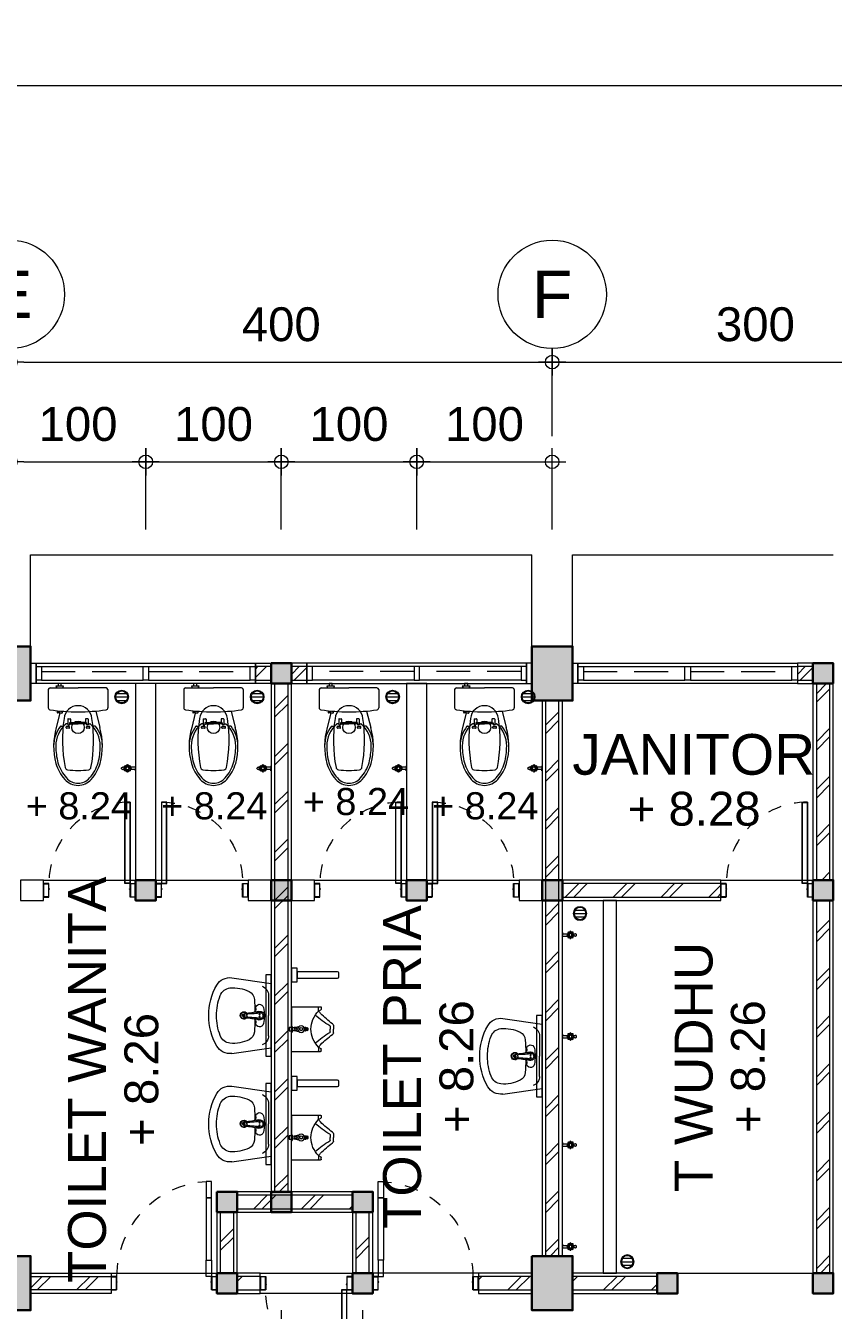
# Model space of a CAD drawing. Header units: millimetres. Extents: x -11 to 1625, y -267 to 180.
# Drawn here: x 1389.88 to 1395.84, y 136.21 to 145.69 of the extents above; entities that cross this region are included whole.
import ezdxf
from ezdxf.enums import TextEntityAlignment as Align

# ---------------------------------------------------------------- set-up
doc = ezdxf.new("R2010")
doc.units = ezdxf.units.MM
doc.linetypes.add('HIDDEN', pattern=[0.375, 0.25, -0.125])
for name, color, linetype, lineweight in [('ars', 11, 'Continuous', 5), ('dinding', 5, 'Continuous', 15), ('KOLOM', 1, 'Continuous', 30), ('kus', 63, 'Continuous', 15), ('lan', 7, 'Continuous', 15), ('not', 7, 'Continuous', 20), ('SANITAIR', 4, 'Continuous', 5), ('sol kol', 8, 'Continuous', 0), ('u', 6, 'Continuous', 20)]:
    doc.layers.add(name, color=color, linetype=linetype, lineweight=lineweight)
doc.styles.add('S', font='SIMPLEX', dxfattribs={"width": 1.1})
doc.styles.get("Standard").update_dxf_attribs({"font": 'ARIALUNI.TTF'})
doc.dimstyles.new('SK100', dxfattribs={"dimtxt": 0.25, "dimasz": 0.1, "dimexe": 0.1, "dimexo": 0, "dimgap": 0.15, "dimtad": 1, "dimdec": 0, "dimlfac": 100, "dimzin": 12, "dimdsep": 46, "dimtxsty": 'Standard', "dimblk": 'BULAT', "dimcen": 0.1, "dimclrd": 256, "dimclre": 256, "dimclrt": 256, "dimadec": 0, "dimazin": 3, "dimtfac": 1, "dimtdec": 0, "dimtofl": 0, "dimtmove": 0, "dimatfit": 3, "dimldrblk": 'BULAT', "dimfxl": 0, "dimtolj": 1, "dimtzin": 0, "dimlwd": -1, "dimlwe": -1, "dimarcsym": 0})
pattern_1 = [(45, (1387.26178, 129.83182), (-0.1767767, 0.1767767), []), (45, (1387.32428, 129.83182), (-0.1767767, 0.1767767), [])]

# ---------------------------------------------------------------- blocks, each defined once
blk = doc.blocks.new('BULAT')
for p, q in [((0, -1), (0, 1)), ((-1, 0), (1, 0))]:
    blk.add_line(p, q)
blk.add_circle((0, 0), 0.5)
blk = doc.blocks.new('*D1401')
at = {"layer": 'Defpoints', "color": 0, "ltscale": 0.15}
for p in [(1393.7618, 143.2044), (1389.7618, 142.7044), (1393.7618, 142.6568)]:
    blk.add_point(p, dxfattribs=at)
at = {"layer": 'u', "ltscale": 0.15}
for p, q in [((1389.7618, 142.7044), (1389.7618, 143.3044)), ((1393.7618, 142.6568), (1393.7618, 143.3044)), ((1389.8618, 143.2044), (1393.6618, 143.2044))]:
    blk.add_line(p, q, dxfattribs=at)
at = {"layer": 'u', "ltscale": 0.15, "xscale": 0.1, "yscale": 0.1, "zscale": 0.1, "rotation": 180}
blk.add_blockref('BULAT', (1389.7618, 143.2044), dxfattribs=at)
at = {"layer": 'u', "ltscale": 0.15, "xscale": 0.1, "yscale": 0.1, "zscale": 0.1}
blk.add_blockref('BULAT', (1393.7618, 143.2044), dxfattribs=at)
at = {"layer": 'u', "ltscale": 0.15, "insert": (1391.7618, 143.4821), "char_height": 0.25, "attachment_point": 5}
blk.add_mtext('\\A1;400', dxfattribs=at)
blk = doc.blocks.new('*D1402')
at = {"layer": 'Defpoints', "color": 0, "ltscale": 0.15}
for p in [(1396.7618, 143.2044), (1396.7618, 142.7044), (1393.7618, 142.6568)]:
    blk.add_point(p, dxfattribs=at)
at = {"layer": 'u', "ltscale": 0.15}
for p, q in [((1393.7618, 142.6568), (1393.7618, 143.3044)), ((1396.7618, 142.7044), (1396.7618, 143.3044)), ((1393.8618, 143.2044), (1396.6618, 143.2044))]:
    blk.add_line(p, q, dxfattribs=at)
at = {"layer": 'u', "ltscale": 0.15, "xscale": 0.1, "yscale": 0.1, "zscale": 0.1, "rotation": 180}
blk.add_blockref('BULAT', (1393.7618, 143.2044), dxfattribs=at)
at = {"layer": 'u', "ltscale": 0.15, "xscale": 0.1, "yscale": 0.1, "zscale": 0.1}
blk.add_blockref('BULAT', (1396.7618, 143.2044), dxfattribs=at)
at = {"layer": 'u', "ltscale": 0.15, "insert": (1395.2618, 143.4821), "char_height": 0.25, "attachment_point": 5}
blk.add_mtext('\\A1;300', dxfattribs=at)
blk = doc.blocks.new('NAV')
blk.add_circle((0, -0.4), 0.4)
at = {"style": 'S', "width": 0.75, "flags": 4}
blk.add_attdef('AV', text='', height=0.3, dxfattribs=at).set_placement((0, -0.4), align=Align.MIDDLE)
blk = doc.blocks.new('*D1405')
at = {"layer": 'Defpoints', "color": 0, "ltscale": 0.15}
for p in [(1399.7618, 145.2453), (1376.7618, 144.4229), (1399.7618, 144.4729)]:
    blk.add_point(p, dxfattribs=at)
at = {"layer": 'u', "ltscale": 0.15}
for p, q in [((1376.7618, 144.4229), (1376.7618, 145.3453)), ((1399.7618, 144.4729), (1399.7618, 145.3453)), ((1376.8618, 145.2453), (1399.6618, 145.2453))]:
    blk.add_line(p, q, dxfattribs=at)
at = {"layer": 'u', "ltscale": 0.15, "xscale": 0.1, "yscale": 0.1, "zscale": 0.1, "rotation": 180}
blk.add_blockref('BULAT', (1376.7618, 145.2453), dxfattribs=at)
at = {"layer": 'u', "ltscale": 0.15, "xscale": 0.1, "yscale": 0.1, "zscale": 0.1}
blk.add_blockref('BULAT', (1399.7618, 145.2453), dxfattribs=at)
at = {"layer": 'u', "ltscale": 0.15, "insert": (1388.2618, 145.523), "char_height": 0.25, "attachment_point": 5}
blk.add_mtext('\\A1;2300', dxfattribs=at)
blk = doc.blocks.new('*D1447')
at = {"layer": 'Defpoints', "color": 0, "ltscale": 0.15}
for p in [(1391.7618, 136.2068), (1392.3618, 136.2068), (1391.7618, 135.7068)]:
    blk.add_point(p, dxfattribs=at)
at = {"layer": 'u', "ltscale": 0.15}
for p, q in [((1391.7618, 136.2068), (1391.7618, 135.6068)), ((1392.3618, 136.2068), (1392.3618, 135.6068)), ((1392.2618, 135.7068), (1391.8618, 135.7068))]:
    blk.add_line(p, q, dxfattribs=at)
at = {"layer": 'u', "ltscale": 0.15, "xscale": 0.1, "yscale": 0.1, "zscale": 0.1, "rotation": 180}
blk.add_blockref('BULAT', (1391.7618, 135.7068), dxfattribs=at)
at = {"layer": 'u', "ltscale": 0.15, "xscale": 0.1, "yscale": 0.1, "zscale": 0.1}
blk.add_blockref('BULAT', (1392.3618, 135.7068), dxfattribs=at)
at = {"layer": 'u', "ltscale": 0.15, "insert": (1392.0618, 135.9845), "char_height": 0.25, "attachment_point": 5}
blk.add_mtext('\\A1;60', dxfattribs=at)
blk = doc.blocks.new('*D1449')
at = {"layer": 'Defpoints', "color": 0, "ltscale": 0.15}
for p in [(1393.7618, 142.4683), (1392.7618, 141.9683), (1393.7618, 141.9683)]:
    blk.add_point(p, dxfattribs=at)
at = {"layer": 'u', "ltscale": 0.15}
for p, q in [((1392.7618, 141.9683), (1392.7618, 142.5683)), ((1393.7618, 141.9683), (1393.7618, 142.5683)), ((1392.8618, 142.4683), (1393.6618, 142.4683))]:
    blk.add_line(p, q, dxfattribs=at)
at = {"layer": 'u', "ltscale": 0.15, "xscale": 0.1, "yscale": 0.1, "zscale": 0.1, "rotation": 180}
blk.add_blockref('BULAT', (1392.7618, 142.4683), dxfattribs=at)
at = {"layer": 'u', "ltscale": 0.15, "xscale": 0.1, "yscale": 0.1, "zscale": 0.1}
blk.add_blockref('BULAT', (1393.7618, 142.4683), dxfattribs=at)
at = {"layer": 'u', "ltscale": 0.15, "insert": (1393.2618, 142.746), "char_height": 0.25, "attachment_point": 5}
blk.add_mtext('\\A1;100', dxfattribs=at)
blk = doc.blocks.new('*D1450')
at = {"layer": 'Defpoints', "color": 0, "ltscale": 0.15}
for p in [(1392.7618, 142.4683), (1391.7618, 141.9683), (1392.7618, 141.9683)]:
    blk.add_point(p, dxfattribs=at)
at = {"layer": 'u', "ltscale": 0.15}
for p, q in [((1391.7618, 141.9683), (1391.7618, 142.5683)), ((1392.7618, 141.9683), (1392.7618, 142.5683)), ((1391.8618, 142.4683), (1392.6618, 142.4683))]:
    blk.add_line(p, q, dxfattribs=at)
at = {"layer": 'u', "ltscale": 0.15, "xscale": 0.1, "yscale": 0.1, "zscale": 0.1, "rotation": 180}
blk.add_blockref('BULAT', (1391.7618, 142.4683), dxfattribs=at)
at = {"layer": 'u', "ltscale": 0.15, "xscale": 0.1, "yscale": 0.1, "zscale": 0.1}
blk.add_blockref('BULAT', (1392.7618, 142.4683), dxfattribs=at)
at = {"layer": 'u', "ltscale": 0.15, "insert": (1392.2618, 142.746), "char_height": 0.25, "attachment_point": 5}
blk.add_mtext('\\A1;100', dxfattribs=at)
blk = doc.blocks.new('*D1451')
at = {"layer": 'Defpoints', "color": 0, "ltscale": 0.15}
for p in [(1391.7618, 142.4683), (1390.7618, 141.9683), (1391.7618, 141.9683)]:
    blk.add_point(p, dxfattribs=at)
at = {"layer": 'u', "ltscale": 0.15}
for p, q in [((1390.7618, 141.9683), (1390.7618, 142.5683)), ((1391.7618, 141.9683), (1391.7618, 142.5683)), ((1390.8618, 142.4683), (1391.6618, 142.4683))]:
    blk.add_line(p, q, dxfattribs=at)
at = {"layer": 'u', "ltscale": 0.15, "xscale": 0.1, "yscale": 0.1, "zscale": 0.1, "rotation": 180}
blk.add_blockref('BULAT', (1390.7618, 142.4683), dxfattribs=at)
at = {"layer": 'u', "ltscale": 0.15, "xscale": 0.1, "yscale": 0.1, "zscale": 0.1}
blk.add_blockref('BULAT', (1391.7618, 142.4683), dxfattribs=at)
at = {"layer": 'u', "ltscale": 0.15, "insert": (1391.2618, 142.746), "char_height": 0.25, "attachment_point": 5}
blk.add_mtext('\\A1;100', dxfattribs=at)
blk = doc.blocks.new('*D1452')
at = {"layer": 'Defpoints', "color": 0, "ltscale": 0.15}
for p in [(1390.7618, 142.4683), (1389.7618, 141.9683), (1390.7618, 141.9683)]:
    blk.add_point(p, dxfattribs=at)
at = {"layer": 'u', "ltscale": 0.15}
for p, q in [((1389.7618, 141.9683), (1389.7618, 142.5683)), ((1390.7618, 141.9683), (1390.7618, 142.5683)), ((1389.8618, 142.4683), (1390.6618, 142.4683))]:
    blk.add_line(p, q, dxfattribs=at)
at = {"layer": 'u', "ltscale": 0.15, "xscale": 0.1, "yscale": 0.1, "zscale": 0.1, "rotation": 180}
blk.add_blockref('BULAT', (1389.7618, 142.4683), dxfattribs=at)
at = {"layer": 'u', "ltscale": 0.15, "xscale": 0.1, "yscale": 0.1, "zscale": 0.1}
blk.add_blockref('BULAT', (1390.7618, 142.4683), dxfattribs=at)
at = {"layer": 'u', "ltscale": 0.15, "insert": (1390.2618, 142.746), "char_height": 0.25, "attachment_point": 5}
blk.add_mtext('\\A1;100', dxfattribs=at)
blk = doc.blocks.new('KP')
at = {"layer": 'KOLOM'}
blk.add_lwpolyline([(0.075, -0.075), (-0.075, -0.075), (-0.075, 0.075), (0.075, 0.075), (0.075, -0.075)], dxfattribs=at)
blk = doc.blocks.new('washtafel L237 a')
for p, q in [((-0.2789, -0.2895), (-0.2378, 0)), ((-0.2378, 0), (0, 0)), ((0.2378, 0), (0, 0)), ((0.2789, -0.2895), (0.2378, 0)), ((-0.1485, -0.0191), (0, -0.0191)), ((0.1485, -0.0191), (0, -0.0191)), ((0, -0.1788), (-0.0059, -0.1788)), ((0, -0.1788), (0.0059, -0.1788)), ((0, -0.1934), (-0.0071, -0.1934)), ((0, -0.2017), (-0.0067, -0.2017)), ((0, -0.1934), (0.0071, -0.1934)), ((0, -0.2017), (0.0067, -0.2017))]:
    blk.add_line(p, q)
for centre, radius in [((-0.0111, -0.0848), 0.00488), ((0, -0.0432), 0.00695), ((0, -0.0432), 0.00529), ((0.0111, -0.0848), 0.00488)]:
    blk.add_circle(centre, radius)
for centre, radius, start, end in [((-0.1484, -0.0933), 0.0742, 90.06608, 157.50386), ((-0.0554, -0.0846), 0.0285, 98.13201, 275.81346), ((-0.0017, -0.3364), 0.2858, 89.66686, 101.6651), ((-0.0002, -0.0844), 0.0312, 89.69148, 225.35659), ((-0.528, -0.216), 0.5128, 2.56467, 13.89125), ((-0.0002, -0.0842), 0.0231, 89.5833, 212.81241), ((0.0017, -0.3364), 0.2858, 78.3349, 90.33314), ((0.0002, -0.0844), 0.0312, 314.64341, 90.30852), ((0.0002, -0.0842), 0.0231, 327.18759, 90.4167), ((0.528, -0.216), 0.5128, 166.10875, 177.43533), ((0.0554, -0.0846), 0.0285, 264.18654, 81.86799), ((0.1484, -0.0933), 0.0742, 22.49614, 89.93392), ((0.0679, -0.2815), 0.2732, 154.05414, 184.62425), ((-0.1166, -0.1911), 0.0678, 92.54401, 154.459), ((0.0121, -2.1032), 1.9842, 91.19392, 93.80594), ((-0.0493, -0.1465), 0.0337, 40.11883, 95.45534), ((0.0008, -0.1999), 0.0272, 129.5111, 54.46655), ((0.0009, -0.2), 0.0234, 136.87842, 48.81285), ((-0.0403, -0.1261), 0.0267, 4.63491, 46.93936), ((-0.0448, -0.113), 0.03, 5.69404, 32.81241), ((-0.0071, -0.1844), 0.009, 183.47511, 270), ((-0.6232, -0.1707), 0.6112, 359.80116, 5.69404), ((-0.0059, -0.1728), 0.006, 179.80116, 270), ((0.0059, -0.1728), 0.006, 270, 0.19884), ((0.0071, -0.1844), 0.009, 270, 356.52489), ((0.6232, -0.1707), 0.6112, 174.30596, 180.19884), ((0.0403, -0.1261), 0.0267, 133.06064, 175.36509), ((0.0448, -0.113), 0.03, 147.18759, 174.30596), ((0.0493, -0.1465), 0.0337, 84.54466, 139.88117), ((-0.0121, -2.1032), 1.9842, 86.19406, 88.80608), ((0.1166, -0.1911), 0.0678, 25.541, 87.45599), ((-0.0679, -0.2815), 0.2732, 355.37575, 25.94586), ((-0.0067, -0.1927), 0.009, 182.56467, 270), ((0.001, -0.1997), 0.0119, 184.49513, 2.42416), ((0.0067, -0.1927), 0.009, 270, 357.43533), ((-0.17, -0.3052), 0.11, 171.78601, 240.13946), ((-0.119, -0.2944), 0.0858, 186.0548, 250.1625), ((-0.001, 0.0027), 0.4056, 248.72091, 270.13748), ((0.001, 0.0027), 0.4056, 269.86252, 291.27909), ((0.119, -0.2944), 0.0858, 289.8375, 353.9452), ((0.17, -0.3052), 0.11, 299.86054, 8.21399), ((-0.0032, -0.0174), 0.4426, 239.96311, 270.41712), ((0.0032, -0.0174), 0.4426, 269.58288, 300.03689)]:
    blk.add_arc(centre, radius, start, end)
blk = doc.blocks.new('P 70')
at = {"linetype": 'HIDDEN', "ltscale": 0.3}
blk.add_lwpolyline([(-0.74, 0.1, -0.414214), (-0.04, 0.8, -1.303225)], format="xyb", dxfattribs=at)
for points in [[(-0.04, 0.8), (-0.08, 0.8), (-0.08, 0.68), (-0.04, 0.68)], [(-0.04, 0.68), (-0.08, 0.68), (-0.08, 0.22), (-0.04, 0.22)], [(-0.04, 0.1), (-0.08, 0.1), (-0.08, 0.22), (-0.04, 0.22)], [(-0.7351, 0.06), (-0.74, 0.06), (-0.74, 0.0615), (-0.74, 0.1), (-0.78, 0.1), (-0.78, 0), (-0.74, 0), (-0.74, 0.0565), (-0.7351, 0.0583)], [(-0.742, 0.002), (-0.778, 0.002), (-0.778, 0.098), (-0.742, 0.098)], [(-0.0449, 0.06), (-0.04, 0.06), (-0.04, 0.0615), (-0.04, 0.1), (0, 0.1), (0, 0), (-0.04, 0), (-0.04, 0.0565), (-0.0449, 0.0583)], [(-0.038, 0.002), (-0.002, 0.002), (-0.002, 0.098), (-0.038, 0.098)]]:
    blk.add_lwpolyline(points, close=True)
blk = doc.blocks.new('URINOIR ATAS')
for p, q in [((-0.027, 0.31), (0, 0.31)), ((-0.0198, 0.2864), (0, 0.2864)), ((0.027, 0.31), (0, 0.31)), ((0.0198, 0.2864), (0, 0.2864)), ((-0.165, 0), (-0.165, 0.2151)), ((-0.16, 0.2201), (-0.1473, 0.2201)), ((-0.1332, 0.2011), (-0.16, 0.2011)), ((-0.1332, 0.2011), (-0.143, 0.2176)), ((0.1332, 0.2011), (0.143, 0.2176)), ((0.1332, 0.2011), (0.16, 0.2011)), ((0.16, 0.2201), (0.1473, 0.2201)), ((0.165, 0), (0.165, 0.2151)), ((-0.0122, 0.1168), (0.0115, 0.1168)), ((-0.0113, 0.0974), (0.011, 0.0974)), ((-0.0112, 0.1072), (0.0111, 0.1072)), ((-0.0087, 0.112), (-0.0087, 0.1072)), ((-0.0075, 0.1132), (0.0078, 0.1132)), ((-0.0028, 0.1168), (-0.0028, 0.1132)), ((0.0026, 0.1168), (0.0026, 0.1132)), ((0.009, 0.112), (0.009, 0.1072)), ((-0.165, 0), (0, 0)), ((-0.009, 0.0103), (-0.0257, 0)), ((-0.0127, -0.0167), (-0.0127, 0)), ((-0.009, 0.0103), (0.0108, 0.0103)), ((0.165, 0), (0, 0)), ((0.0108, 0.0103), (0.0265, 0)), ((0.0127, 0), (0.0127, -0.0167)), ((0.0127, -0.0167), (-0.0127, -0.0167))]:
    blk.add_line(p, q)
for points in [[(-0.0111, 0.1072, 0.164804), (-0.0121, 0.1069, 0.105758), (-0.013, 0.1058, 0.068984), (-0.0136, 0.1043, 0.055178), (-0.0139, 0.1024, 0.055178), (-0.0137, 0.1004, 0.068984), (-0.0131, 0.0989, 0.105758), (-0.0122, 0.0977, 0.164804), (-0.0113, 0.0974, 0.164804), (-0.0103, 0.0977, 0.105758), (-0.0093, 0.0988, 0.068984), (-0.0088, 0.1003, 0.055178), (-0.0085, 0.1023, 0.055178), (-0.0087, 0.1043, 0.068984), (-0.0093, 0.1058, 0.105758), (-0.0102, 0.1069, 0.164804)], [(0, 0.0974, 0.070821), (0.0028, 0.0978, 0.082428), (0.005, 0.0988, 0.106823), (0.0065, 0.1005, 0.13413), (0.007, 0.1023, 0.13413), (0.0065, 0.1041, 0.106823), (0.005, 0.1058, 0.082428), (0.0028, 0.1069, 0.070821), (0, 0.1072, 0.070821), (-0.0028, 0.1069, 0.082428), (-0.005, 0.1058, 0.106823), (-0.0065, 0.1041, 0.13413), (-0.007, 0.1023, 0.13413), (-0.0065, 0.1005, 0.106823), (-0.005, 0.0988, 0.082428), (-0.0028, 0.0978, 0.070821)], [(0.0111, 0.1072, 0.164804), (0.0102, 0.1069, 0.105758), (0.0092, 0.1058, 0.068984), (0.0086, 0.1043, 0.055178), (0.0084, 0.1024, 0.055178), (0.0086, 0.1004, 0.068984), (0.0091, 0.0989, 0.105758), (0.0101, 0.0977, 0.164804), (0.011, 0.0974, 0.164804), (0.0119, 0.0977, 0.105758), (0.0129, 0.0988, 0.068984), (0.0135, 0.1003, 0.055178), (0.0137, 0.1023, 0.055178), (0.0135, 0.1043, 0.068984), (0.013, 0.1058, 0.105758), (0.012, 0.1069, 0.164804)]]:
    blk.add_lwpolyline(points, format="xyb", close=True)
blk.add_lwpolyline([(0.0065, 0.0614), (0.0126, 0.0719), (0.0065, 0.0824), (-0.0056, 0.0824), (-0.0117, 0.0719), (-0.0056, 0.0614)], close=True)
for centre, radius in [((0, 0.072), 0.025), ((0.0002, 0.032), 0.0106), ((0, 0.0319), 0.00723)]:
    blk.add_circle(centre, radius)
for centre, radius, start, end in [((-0.6138, 0.7181), 0.7085, 314.76544, 324.21792), ((-0.027, 0.2952), 0.0148, 90, 144.21792), ((-0.0198, 0.2805), 0.00593, 90, 150.73363), ((0.0198, 0.2805), 0.00593, 29.26637, 90), ((0.027, 0.2952), 0.0148, 35.78208, 90), ((0.6138, 0.7181), 0.7085, 215.78208, 225.23456), ((-0.16, 0.2151), 0.005, 90, 180), ((-0.16, 0.1961), 0.005, 90, 180), ((-0.1473, 0.2151), 0.005, 30.58586, 90), ((-0.1513, 0.2563), 0.055, 287.36023, 311.4179), ((0.0012, 0.3316), 0.1873, 224.1477, 269.64221), ((-0.4765, 0.5364), 0.5177, 315.9836, 330.73363), ((-0.0012, 0.3316), 0.1873, 270.35779, 315.8523), ((0.4765, 0.5364), 0.5177, 209.26637, 224.0164), ((0.1513, 0.2563), 0.055, 228.5821, 252.63977), ((0.1473, 0.2151), 0.005, 90, 149.41414), ((0.16, 0.2151), 0.005, 0, 90), ((0.16, 0.1961), 0.005, 0, 90), ((-0.0004, 0.1057), 0.0162, 43.01693, 136.98307), ((-0.0075, 0.112), 0.00119, 90, 180), ((0.0078, 0.112), 0.00119, 0, 90), ((0.1202, 0.0571), 0.1375, 181.34816, 199.92359), ((-0.1902, 0.0624), 0.2077, 345.47033, 357.66921)]:
    blk.add_arc(centre, radius, start, end)
blk = doc.blocks.new('P 60')
at = {"linetype": 'HIDDEN', "ltscale": 0.3}
blk.add_lwpolyline([(-0.64, 0.1, -0.414214), (-0.04, 0.7, -1.303225)], format="xyb", dxfattribs=at)
for points in [[(-0.04, 0.7), (-0.04, 0.1), (-0.08, 0.1), (-0.08, 0.7)], [(-0.042, 0.698), (-0.042, 0.102), (-0.078, 0.102), (-0.078, 0.698)], [(-0.6351, 0.06), (-0.64, 0.06), (-0.64, 0.0615), (-0.64, 0.1), (-0.68, 0.1), (-0.68, 0), (-0.64, 0), (-0.64, 0.0565), (-0.6351, 0.0583)], [(-0.642, 0.002), (-0.678, 0.002), (-0.678, 0.098), (-0.642, 0.098)], [(-0.0449, 0.06), (-0.04, 0.06), (-0.04, 0.0615), (-0.04, 0.1), (0, 0.1), (0, 0), (-0.04, 0), (-0.04, 0.0565), (-0.0449, 0.0583)], [(-0.038, 0.002), (-0.002, 0.002), (-0.002, 0.098), (-0.038, 0.098)]]:
    blk.add_lwpolyline(points, close=True)
blk = doc.blocks.new('KRAN ATAS')
for p, q in [((-0.0185, 0.0015), (-0.0185, 0)), ((-0.0185, 0), (0, 0)), ((-0.018, 0.002), (0, 0.002)), ((-0.0085, 0.006), (-0.0085, 0.0396)), ((0.018, 0.002), (0, 0.002)), ((0.0185, 0), (0, 0)), ((0.0085, 0.006), (0.0085, 0.0396)), ((0.0185, 0.0015), (0.0185, 0))]:
    blk.add_line(p, q)
for centre, radius, start, end in [((0, 0.0958), 0.00865, 90, 191.4881), ((0, 0.0958), 0.00865, 348.5119, 90), ((-0.0215, 0.0597), 0.0057, 92.509, 270.03428), ((-0.0203, 0.0597), 0.0057, 105.44997, 257.24072), ((-0.0001, 0.0602), 0.0223, 89.786, 270.21408), ((-0.0155, 0.075), 0.0057, 47.464, 224.6597), ((-0.0148, 0.0454), 0.0057, 142.579, 307.6346), ((-0.0147, 0.0741), 0.0057, 60.32073, 212.54146), ((-0.014, 0.0462), 0.0057, 154.49735, 295.72823), ((-0.018, 0.0015), 0.0005, 90, 180), ((-0.0001, 0.0604), 0.0162, 89.70943, 270.29489), ((-0.0125, 0.006), 0.004, 270, 0), ((-0.0001, 0.0602), 0.0102, 89.532, 270.46788), ((-0.0413, 0.0899), 0.0331, 343.1048, 7.2203), ((-0.0001, 0.0803), 0.0057, 89.095, 165.324), ((0.0004, 0.0397), 0.0057, 191.86, 266.0615), ((-0.0001, 0.0792), 0.0057, 89.095, 152.59378), ((0.0004, 0.0409), 0.0057, 205.96523, 266.0615), ((0.0001, 0.0803), 0.0057, 14.676, 90.905), ((0.0001, 0.0792), 0.0057, 27.40622, 90.905), ((0.0001, 0.0602), 0.0223, 269.78592, 90.214), ((0.0001, 0.0604), 0.0162, 269.70511, 90.29057), ((0.0001, 0.0602), 0.0102, 269.53212, 90.468), ((-0.0004, 0.0397), 0.0057, 273.9385, 348.14), ((-0.0004, 0.0409), 0.0057, 273.9385, 334.03477), ((0.0413, 0.0899), 0.0331, 172.7797, 196.8952), ((0.0125, 0.006), 0.004, 180, 270), ((0.0148, 0.0454), 0.0057, 232.3654, 37.421), ((0.014, 0.0462), 0.0057, 244.27177, 25.50265), ((0.0155, 0.075), 0.0057, 315.3403, 132.536), ((0.0147, 0.0741), 0.0057, 327.45854, 119.67927), ((0.018, 0.0015), 0.0005, 0, 90), ((0.0215, 0.0597), 0.0057, 269.96572, 87.491), ((0.0203, 0.0597), 0.0057, 282.75928, 74.55003)]:
    blk.add_arc(centre, radius, start, end)
blk = doc.blocks.new('CLOSET ATAS')
for p, q in [((0, 0.2065), (0, 0)), ((0.0135, 0.22), (0.1478, 0.22)), ((0.1715, 0.1302), (0.294, 0.161)), ((0.2825, 0.1254), (0.2825, 0.1065)), ((0, -0.2065), (0, 0)), ((0.2282, 0.0728), (0.2282, 0.0581)), ((0.2309, 0.0755), (0.2726, 0.0755)), ((0.2309, 0.0554), (0.2565, 0.0554)), ((0.2565, 0.0554), (0.2593, 0.0631)), ((0.2565, 0.0554), (0.2565, 0)), ((0.2565, -0.0554), (0.2565, 0)), ((0.2593, 0.0631), (0.2726, 0.0631)), ((0.2661, 0.0755), (0.2661, 0.0876)), ((0.2662, 0.0631), (0.2662, 0)), ((0.2662, -0.0631), (0.2662, 0)), ((0.2726, 0.0755), (0.2726, 0.0631)), ((0.2854, 0.0847), (0.2854, 0.0653)), ((0.2956, 0.0878), (0.2884, 0.0878)), ((0.2956, 0.0622), (0.2884, 0.0622)), ((0.2986, 0.0847), (0.2986, 0.0653)), ((0.2282, -0.0728), (0.2282, -0.0581)), ((0.2309, -0.0554), (0.2565, -0.0554)), ((0.2309, -0.0755), (0.2726, -0.0755)), ((0.2565, -0.0554), (0.2593, -0.0631)), ((0.2593, -0.0631), (0.2726, -0.0631)), ((0.2661, -0.0755), (0.2661, -0.0876)), ((0.2726, -0.0755), (0.2726, -0.0631)), ((0.2854, -0.0653), (0.2854, -0.0847)), ((0.2956, -0.0622), (0.2884, -0.0622)), ((0.2956, -0.0878), (0.2884, -0.0878)), ((0.2986, -0.0653), (0.2986, -0.0847)), ((-0.013, -0.1235), (-0.0311, -0.1235)), ((-0.0311, -0.1235), (-0.0311, -0.1465)), ((-0.0311, -0.1465), (-0.013, -0.1465)), ((-0.013, -0.1065), (-0.013, -0.1635)), ((0.1707, -0.1382), (0.185, -0.1382)), ((0.1726, -0.1163), (0.185, -0.1163)), ((0.1727, -0.1509), (0.1727, -0.1382)), ((0.1754, -0.1536), (0.1816, -0.1536)), ((0.1843, -0.1382), (0.1843, -0.1509)), ((0.1877, -0.1191), (0.1877, -0.1355)), ((0.1877, -0.1343), (0.294, -0.161)), ((0.2825, -0.1254), (0.2825, -0.1065)), ((0.0135, -0.22), (0.1478, -0.22))]:
    blk.add_line(p, q)
blk.add_circle((0.292, 0), 0.046)
for centre, radius, start, end in [((0.0135, 0.2065), 0.0135, 90, 180), ((0.1478, 0.205), 0.015, 8.08701, 90), ((-1.2701, 0.0035), 1.4471, 359.8599, 8.08701), ((0.2354, 0), 0.1034, 95.49361, 264.50639), ((0.3852, -0.9507), 1.0657, 79.04609, 98.61965), ((0.4286, -0.0506), 0.2146, 89.48257, 138.74052), ((0.2875, 0.1254), 0.005, 128.74106, 180), ((0.4286, -0.0506), 0.2306, 89.48257, 128.74106), ((0.4306, -0.32), 0.5, 75.27892, 105.85155), ((0.4306, -0.32), 0.484, 75.27892, 90), ((0.4654, -0.1406), 0.3019, 48.53709, 73.13138), ((0.4654, -0.1406), 0.3179, 48.53709, 73.13138), ((0.5848, 0.0758), 0.02, 7.84587, 81.60377), ((0.59, 0), 0.13, 0, 48.65811), ((-1.2701, -0.0035), 1.4471, 351.91299, 0.1401), ((0.2309, 0.0728), 0.00271, 90, 180), ((0.2309, 0.0581), 0.00271, 180, 270), ((0.2711, 0.0876), 0.005, 138.74052, 180), ((0.2884, 0.0847), 0.00307, 90, 180), ((0.2884, 0.0653), 0.00307, 180, 270), ((0.2956, 0.0847), 0.00307, 0, 90), ((0.2956, 0.0653), 0.00307, 270, 0), ((0.035, 0), 0.575, 352.15413, 7.84587), ((0.59, 0), 0.114, 0, 48.65811), ((0.59, 0), 0.114, 311.34189, 0), ((0.59, 0), 0.13, 311.34189, 0), ((0.2309, -0.0581), 0.00271, 90, 180), ((0.2309, -0.0728), 0.00271, 180, 270), ((0.2711, -0.0876), 0.005, 180, 221.25948), ((0.4286, 0.0506), 0.2146, 221.25948, 270.51743), ((0.2884, -0.0653), 0.00307, 90, 180), ((0.2884, -0.0847), 0.00307, 180, 270), ((0.2956, -0.0653), 0.00307, 0, 90), ((0.2956, -0.0847), 0.00307, 270, 0), ((0.4654, 0.1406), 0.3019, 286.86862, 311.46291), ((0.5848, -0.0758), 0.02, 278.39623, 352.15413), ((-0.0162, -0.1234), 0.0171, 24.41224, 79.38682), ((-0.0162, -0.1467), 0.0171, 280.61318, 335.58776), ((0.1754, -0.1509), 0.00271, 180, 270), ((0.1816, -0.1509), 0.00271, 270, 0), ((0.185, -0.1191), 0.00271, 0, 90), ((0.185, -0.1355), 0.00271, 270, 0), ((0.3853, 0.9483), 1.0633, 261.35799, 280.97627), ((0.2875, -0.1254), 0.005, 180, 231.25894), ((0.4286, 0.0506), 0.2306, 231.25894, 270.51743), ((0.4306, 0.32), 0.5, 254.14845, 284.72108), ((0.4306, 0.32), 0.484, 270, 284.72108), ((0.4654, 0.1406), 0.3179, 286.86862, 311.46291), ((0.0135, -0.2065), 0.0135, 180, 270), ((0.1478, -0.205), 0.015, 270, 351.91299)]:
    blk.add_arc(centre, radius, start, end)
blk = doc.blocks.new('*X6')
at = {"color": 0}
for p, q in [((18.491, 19.1926), (18.5795, 19.1926)), ((18.4987, 19.2176), (18.5717, 19.2176)), ((18.4987, 19.1676), (18.5717, 19.1676))]:
    blk.add_line(p, q, dxfattribs=at)
blk = doc.blocks.new('SFLOOR')
for radius in [0.05, 0.0442]:
    blk.add_circle((0, 0), radius)
blk.add_blockref('*X6', (-18.5352, -19.1926))
blk = doc.blocks.new('K1')
at = {"layer": 'KOLOM'}
blk.add_lwpolyline([(0.2, 0.15), (-0.2, 0.15), (-0.2, -0.15), (0.2, -0.15), (0.2, 0.15)], dxfattribs=at)
blk = doc.blocks.new('NOTASI RUANG')
at = {"layer": 'not'}
for height, p in [(0.2598, (-0.0112, 0.2998)), (0.1752, (-0.0087, -0.0173))]:
    blk.add_attdef('RUANG', text='', height=height, dxfattribs=at).set_placement(p, align=Align.MIDDLE_CENTER)

msp = doc.modelspace()

# ---------------------------------------------------------------- hatches: boundary and pattern name
at = {"layer": 'ars'}
h = msp.add_hatch(dxfattribs=at)
h.set_pattern_fill('TEMBOK', color=256, scale=0.25)
h.set_pattern_definition([(45, (1390.98178, 131.15682), (-0.176777, 0.176777), []), (45, (1391.04428, 131.15682), (-0.176777, 0.176777), [])])
h.paths.add_polyline_path([(1391.6867801, 140.9568196), (1391.5717801, 140.9568196), (1391.5717801, 140.8568196), (1391.6867801, 140.8568196)])
h = msp.add_hatch(dxfattribs=at)
h.set_pattern_fill('TEMBOK', color=256, scale=0.25)
h.set_pattern_definition([(45, (1391.28678, 131.15682), (-0.176777, 0.176777), []), (45, (1391.34928, 131.15682), (-0.176777, 0.176777), [])])
h.paths.add_polyline_path([(1391.9517801, 140.9568196), (1391.8367801, 140.9568196), (1391.8367801, 140.8568196), (1391.9517801, 140.8568196)])
h = msp.add_hatch(dxfattribs=at)
h.set_pattern_fill('TEMBOK', color=256, scale=0.25)
h.set_pattern_definition([(45, (1395.02178, 131.15682), (-0.176777, 0.176777), []), (45, (1395.08428, 131.15682), (-0.176777, 0.176777), [])])
h.paths.add_polyline_path([(1395.6867801, 140.9568196), (1395.5717801, 140.9568196), (1395.5717801, 140.8568196), (1395.6867801, 140.8568196)])
h = msp.add_hatch(dxfattribs=at)
h.set_pattern_fill('TEMBOK', color=256, scale=0.25)
h.set_pattern_definition(pattern_1)
h.paths.add_polyline_path([(1391.7117801, 140.8318196), (1391.7117801, 137.0818196), (1391.8117801, 137.0818196), (1391.8117801, 140.8318196)])
h = msp.add_hatch(dxfattribs=at)
h.set_pattern_fill('TEMBOK', color=256, scale=0.25)
h.set_pattern_definition(pattern_1)
h.paths.add_polyline_path([(1395.8117801, 139.3818196), (1395.8117801, 140.8318196), (1395.7117801, 140.8318196), (1395.7117801, 139.3818196)])
h = msp.add_hatch(dxfattribs=at)
h.set_pattern_fill('TEMBOK', color=256, scale=0.25)
h.set_pattern_definition(pattern_1)
h.paths.add_polyline_path([(1393.8117801, 136.6068196), (1393.8117801, 140.7068196), (1393.7117801, 140.7068196), (1393.7117801, 136.6068196)])
h = msp.add_hatch(dxfattribs=at)
h.set_pattern_fill('TEMBOK', color=256, scale=0.25)
h.set_pattern_definition(pattern_1)
h.paths.add_polyline_path([(1393.8367801, 139.2568196), (1395.0067801, 139.2568196), (1395.0067801, 139.3568196), (1393.8367801, 139.3568196)])
h = msp.add_hatch(dxfattribs=at)
h.set_pattern_fill('TEMBOK', color=256, scale=0.25)
h.set_pattern_definition(pattern_1)
h.paths.add_polyline_path([(1395.7117801, 139.2318196), (1395.7117801, 136.4818196), (1395.8117801, 136.4818196), (1395.8117801, 139.2318196)])
h = msp.add_hatch(dxfattribs=at)
h.set_pattern_fill('TEMBOK', color=256, scale=0.25)
h.set_pattern_definition(pattern_1)
h.paths.add_polyline_path([(1392.2867801, 137.0568196), (1391.4367801, 137.0568196), (1391.4367801, 136.9568196), (1392.2867801, 136.9568196)])
h = msp.add_hatch(dxfattribs=at)
h.set_pattern_fill('TEMBOK', color=256, scale=0.25)
h.set_pattern_definition(pattern_1)
h.paths.add_polyline_path([(1391.3117801, 136.9318196), (1391.3117801, 136.4818196), (1391.4117801, 136.4818196), (1391.4117801, 136.9318196)])
h = msp.add_hatch(dxfattribs=at)
h.set_pattern_fill('TEMBOK', color=256, scale=0.25)
h.set_pattern_definition(pattern_1)
h.paths.add_polyline_path([(1392.3117801, 136.9318196), (1392.3117801, 136.4818196), (1392.4117801, 136.4818196), (1392.4117801, 136.9318196)])
h = msp.add_hatch(dxfattribs=at)
h.set_pattern_fill('TEMBOK', color=256, scale=0.25)
h.set_pattern_definition(pattern_1)
h.paths.add_polyline_path([(1389.9117801, 136.4568196), (1390.5067801, 136.4568196), (1390.5067801, 136.3568196), (1389.9117801, 136.3568196)])
h = msp.add_hatch(dxfattribs=at)
h.set_pattern_fill('TEMBOK', color=256, scale=0.25)
h.set_pattern_definition(pattern_1)
h.paths.add_polyline_path([(1391.6067801, 136.4568196), (1391.4367801, 136.4568196), (1391.4367801, 136.3568196), (1391.6067801, 136.3568196)])
h = msp.add_hatch(dxfattribs=at)
h.set_pattern_fill('TEMBOK', color=256, scale=0.25)
h.set_pattern_definition(pattern_1)
h.paths.add_polyline_path([(1393.6117801, 136.4568196), (1393.2167801, 136.4568196), (1393.2167801, 136.3568196), (1393.6117801, 136.3568196)])
h = msp.add_hatch(dxfattribs=at)
h.set_pattern_fill('TEMBOK', color=256, scale=0.25)
h.set_pattern_definition(pattern_1)
h.paths.add_polyline_path([(1393.9117801, 136.3568196), (1394.5367801, 136.3568196), (1394.5367801, 136.4568196), (1393.9117801, 136.4568196)])
at = {"layer": 'sol kol'}
for points in [[(1389.6117801, 141.1068196), (1389.6117801, 140.7068196), (1389.9117801, 140.7068196), (1389.9117801, 141.1068196)], [(1393.6117801, 141.1068196), (1393.6117801, 140.7068196), (1393.9117801, 140.7068196), (1393.9117801, 141.1068196)], [(1391.6867801, 140.9818196), (1391.8367801, 140.9818196), (1391.8367801, 140.8318196), (1391.6867801, 140.8318196)], [(1395.8367801, 140.8318196), (1395.6867801, 140.8318196), (1395.6867801, 140.9818196), (1395.8367801, 140.9818196)], [(1390.6867801, 139.3818196), (1390.8367801, 139.3818196), (1390.8367801, 139.2318196), (1390.6867801, 139.2318196)], [(1391.6867801, 139.3818196), (1391.8367801, 139.3818196), (1391.8367801, 139.2318196), (1391.6867801, 139.2318196)], [(1392.6867801, 139.3818196), (1392.8367801, 139.3818196), (1392.8367801, 139.2318196), (1392.6867801, 139.2318196)], [(1393.6867801, 139.3818196), (1393.8367801, 139.3818196), (1393.8367801, 139.2318196), (1393.6867801, 139.2318196)], [(1395.8367801, 139.2318196), (1395.6867801, 139.2318196), (1395.6867801, 139.3818196), (1395.8367801, 139.3818196)], [(1391.2867801, 137.0818196), (1391.4367801, 137.0818196), (1391.4367801, 136.9318196), (1391.2867801, 136.9318196)], [(1391.6867801, 137.0818196), (1391.8367801, 137.0818196), (1391.8367801, 136.9318196), (1391.6867801, 136.9318196)], [(1392.2867801, 137.0818196), (1392.4367801, 137.0818196), (1392.4367801, 136.9318196), (1392.2867801, 136.9318196)], [(1389.6117801, 136.6068196), (1389.6117801, 136.2068196), (1389.9117801, 136.2068196), (1389.9117801, 136.6068196)], [(1393.6117801, 136.6068196), (1393.6117801, 136.2068196), (1393.9117801, 136.2068196), (1393.9117801, 136.6068196)], [(1391.2867801, 136.4818196), (1391.4367801, 136.4818196), (1391.4367801, 136.3318196), (1391.2867801, 136.3318196)], [(1392.2867801, 136.4818196), (1392.4367801, 136.4818196), (1392.4367801, 136.3318196), (1392.2867801, 136.3318196)], [(1394.6867801, 136.4818196), (1394.5367801, 136.4818196), (1394.5367801, 136.3318196), (1394.6867801, 136.3318196)], [(1395.6867801, 136.4818196), (1395.8367801, 136.4818196), (1395.8367801, 136.3318196), (1395.6867801, 136.3318196)]]:
    msp.add_hatch(color=256, dxfattribs=at).paths.add_polyline_path(points)

# ---------------------------------------------------------------- linework, layer by layer
at = {"layer": 'ars'}
for points in [[(1391.6867801, 140.9568196), (1391.5717801, 140.9568196), (1391.5717801, 140.8568196), (1391.6867801, 140.8568196)], [(1391.9517801, 140.9568196), (1391.8367801, 140.9568196), (1391.8367801, 140.8568196), (1391.9517801, 140.8568196)], [(1395.6867801, 140.9568196), (1395.5717801, 140.9568196), (1395.5717801, 140.8568196), (1395.6867801, 140.8568196)], [(1391.7117801, 140.8318196), (1391.7117801, 137.0818196), (1391.8117801, 137.0818196), (1391.8117801, 140.8318196)], [(1395.8117801, 139.3818196), (1395.8117801, 140.8318196), (1395.7117801, 140.8318196), (1395.7117801, 139.3818196)], [(1393.8117801, 136.6068196), (1393.8117801, 140.7068196), (1393.7117801, 140.7068196), (1393.7117801, 136.6068196)], [(1393.8367801, 139.2568196), (1395.0067801, 139.2568196), (1395.0067801, 139.3568196), (1393.8367801, 139.3568196)], [(1395.7117801, 139.2318196), (1395.7117801, 136.4818196), (1395.8117801, 136.4818196), (1395.8117801, 139.2318196)], [(1391.8802183, 138.6318196), (1391.8802183, 138.7318196), (1391.8367801, 138.7318196), (1391.8367801, 138.6318196)], [(1391.8802183, 137.8318196), (1391.8802183, 137.9318196), (1391.8367801, 137.9318196), (1391.8367801, 137.8318196)], [(1392.2867801, 137.0568196), (1391.4367801, 137.0568196), (1391.4367801, 136.9568196), (1392.2867801, 136.9568196)], [(1391.3117801, 136.9318196), (1391.3117801, 136.4818196), (1391.4117801, 136.4818196), (1391.4117801, 136.9318196)], [(1392.3117801, 136.9318196), (1392.3117801, 136.4818196), (1392.4117801, 136.4818196), (1392.4117801, 136.9318196)], [(1389.9117801, 136.4568196), (1390.5067801, 136.4568196), (1390.5067801, 136.3568196), (1389.9117801, 136.3568196)], [(1391.6067801, 136.4568196), (1391.4367801, 136.4568196), (1391.4367801, 136.3568196), (1391.6067801, 136.3568196)], [(1393.6117801, 136.4568196), (1393.2167801, 136.4568196), (1393.2167801, 136.3568196), (1393.6117801, 136.3568196)], [(1393.9117801, 136.3568196), (1394.5367801, 136.3568196), (1394.5367801, 136.4568196), (1393.9117801, 136.4568196)]]:
    msp.add_lwpolyline(points, close=True, dxfattribs=at)
at = {"layer": 'dinding'}
for points in [[(1389.9117801, 140.9818196), (1389.9517801, 140.9818196), (1389.9517801, 140.8318196), (1389.9117801, 140.8318196)], [(1391.5717801, 140.9818196), (1391.6867801, 140.9818196), (1391.6867801, 140.8318196), (1391.5717801, 140.8318196)], [(1391.9517801, 140.9818196), (1391.8367801, 140.9818196), (1391.8367801, 140.8318196), (1391.9517801, 140.8318196)], [(1393.6117801, 140.9818196), (1393.5717801, 140.9818196), (1393.5717801, 140.8318196), (1393.6117801, 140.8318196)], [(1393.9117801, 140.9818196), (1393.9517801, 140.9818196), (1393.9517801, 140.8318196), (1393.9117801, 140.8318196)], [(1395.6867801, 140.9818196), (1395.5717801, 140.9818196), (1395.5717801, 140.8318196), (1395.6867801, 140.8318196)], [(1390.6867801, 140.8318196), (1390.6867801, 139.3818196), (1390.8367801, 139.3818196), (1390.8367801, 140.8318196)], [(1391.6867801, 140.8318196), (1391.6867801, 137.0818196), (1391.8367801, 137.0818196), (1391.8367801, 140.8318196)], [(1392.6867801, 140.8318196), (1392.6867801, 139.3818196), (1392.8367801, 139.3818196), (1392.8367801, 140.8318196)], [(1395.8367801, 139.3818196), (1395.8367801, 140.8318196), (1395.6867801, 140.8318196), (1395.6867801, 139.3818196)], [(1393.8367801, 136.6068196), (1393.8367801, 140.7068196), (1393.6867801, 140.7068196), (1393.6867801, 136.6068196)], [(1390.0067801, 139.3818196), (1389.8367801, 139.3818196), (1389.8367801, 139.2318196), (1390.0067801, 139.2318196)], [(1391.6867801, 139.3818196), (1391.5167801, 139.3818196), (1391.5167801, 139.2318196), (1391.6867801, 139.2318196)], [(1392.0067801, 139.3818196), (1391.8367801, 139.3818196), (1391.8367801, 139.2318196), (1392.0067801, 139.2318196)], [(1393.6867801, 139.3818196), (1393.5167801, 139.3818196), (1393.5167801, 139.2318196), (1393.6867801, 139.2318196)], [(1393.8367801, 139.2318196), (1395.0067801, 139.2318196), (1395.0067801, 139.3818196), (1393.8367801, 139.3818196)], [(1394.1367801, 139.2318196), (1394.1367801, 136.4818196), (1394.2367801, 136.4818196), (1394.2367801, 139.2318196), (1394.1845394, 139.2318196)], [(1395.6867801, 139.2318196), (1395.6867801, 136.4818196), (1395.8367801, 136.4818196), (1395.8367801, 139.2318196)], [(1392.2867801, 137.0818196), (1391.4367801, 137.0818196), (1391.4367801, 136.9318196), (1392.2867801, 136.9318196)], [(1391.2867801, 136.9318196), (1391.2867801, 136.4818196), (1391.4367801, 136.4818196), (1391.4367801, 136.9318196)], [(1392.2867801, 136.9318196), (1392.2867801, 136.4818196), (1392.4367801, 136.4818196), (1392.4367801, 136.9318196)], [(1389.9117801, 136.4818196), (1390.5067801, 136.4818196), (1390.5067801, 136.3318196), (1389.9117801, 136.3318196)], [(1391.6067801, 136.4818196), (1391.4367801, 136.4818196), (1391.4367801, 136.3318196), (1391.6067801, 136.3318196)], [(1393.6117801, 136.4818196), (1393.2167801, 136.4818196), (1393.2167801, 136.3318196), (1393.6117801, 136.3318196)], [(1393.9117801, 136.3318196), (1394.5367801, 136.3318196), (1394.5367801, 136.4818196), (1393.9117801, 136.4818196)]]:
    msp.add_lwpolyline(points, close=True, dxfattribs=at)
at = {"layer": 'kus'}
for p, q in [((1389.9917801, 140.9568196), (1390.7417801, 140.9568196)), ((1390.7817801, 140.9568196), (1391.5317801, 140.9568196)), ((1392.7417801, 140.9568196), (1391.9917801, 140.9568196)), ((1393.5317801, 140.9568196), (1392.7817801, 140.9568196)), ((1393.9917801, 140.9568196), (1394.7417801, 140.9568196)), ((1394.7817801, 140.9568196), (1395.5317801, 140.9568196)), ((1389.9917801, 140.8568196), (1390.7417801, 140.8568196)), ((1390.7817801, 140.8568196), (1391.5317801, 140.8568196)), ((1392.7417801, 140.8568196), (1391.9917801, 140.8568196)), ((1393.5317801, 140.8568196), (1392.7817801, 140.8568196)), ((1393.9917801, 140.8568196), (1394.7417801, 140.8568196)), ((1394.7817801, 140.8568196), (1395.5317801, 140.8568196)), ((1391.6067801, 136.4818196), (1392.2867801, 136.4818196)), ((1392.2867801, 136.3318196), (1391.6067801, 136.3318196))]:
    msp.add_line(p, q, dxfattribs=at)
at = {"layer": 'kus', "linetype": 'HIDDEN'}
for p, q in [((1389.9917801, 140.9218196), (1390.7417801, 140.9218196)), ((1390.7817801, 140.9218196), (1391.5317801, 140.9218196)), ((1392.7417801, 140.9218196), (1391.9917801, 140.9218196)), ((1393.5317801, 140.9218196), (1392.7817801, 140.9218196)), ((1393.9917801, 140.9218196), (1394.7417801, 140.9218196)), ((1394.7817801, 140.9218196), (1395.5317801, 140.9218196))]:
    msp.add_line(p, q, dxfattribs=at)
at = {"layer": 'kus'}
for points in [[(1389.9517801, 140.9568196), (1389.9917801, 140.9568196), (1389.9917801, 140.8568196), (1389.9517801, 140.8568196)], [(1390.7417801, 140.9568196), (1390.7817801, 140.9568196), (1390.7817801, 140.8568196), (1390.7417801, 140.8568196)], [(1391.5317801, 140.9568196), (1391.5717801, 140.9568196), (1391.5717801, 140.8568196), (1391.5317801, 140.8568196)], [(1391.9917801, 140.9568196), (1391.9517801, 140.9568196), (1391.9517801, 140.8568196), (1391.9917801, 140.8568196)], [(1392.7817801, 140.9568196), (1392.7417801, 140.9568196), (1392.7417801, 140.8568196), (1392.7817801, 140.8568196)], [(1393.5717801, 140.9568196), (1393.5317801, 140.9568196), (1393.5317801, 140.8568196), (1393.5717801, 140.8568196)], [(1393.9517801, 140.9568196), (1393.9917801, 140.9568196), (1393.9917801, 140.8568196), (1393.9517801, 140.8568196)], [(1394.7417801, 140.9568196), (1394.7817801, 140.9568196), (1394.7817801, 140.8568196), (1394.7417801, 140.8568196)], [(1395.5317801, 140.9568196), (1395.5717801, 140.9568196), (1395.5717801, 140.8568196), (1395.5317801, 140.8568196)]]:
    msp.add_lwpolyline(points, close=True, dxfattribs=at)
at = {"layer": 'lan'}
for p, q in [((1389.9117801, 141.7818196), (1393.6117801, 141.7818196)), ((1389.9117801, 141.1068196), (1389.9117801, 141.7818196)), ((1393.6117801, 141.1068196), (1393.6117801, 141.7818196)), ((1393.9117801, 141.1068196), (1393.9117801, 141.7818196)), ((1393.9117801, 141.7818196), (1395.8367801, 141.7818196)), ((1390.0067801, 139.3818196), (1390.6867801, 139.3818196)), ((1390.8367801, 139.3818196), (1391.5167801, 139.3818196)), ((1392.0067801, 139.3818196), (1392.6867801, 139.3818196)), ((1392.8367801, 139.3818196), (1393.5167801, 139.3818196)), ((1395.0067801, 139.3818196), (1395.6867801, 139.3818196)), ((1390.5067801, 136.4818196), (1391.2867801, 136.4818196)), ((1393.2167801, 136.4818196), (1392.4367801, 136.4818196)), ((1394.6867801, 136.4818196), (1395.6867801, 136.4818196))]:
    msp.add_line(p, q, dxfattribs=at)
for points in [[(1389.9517801, 140.9818196), (1391.5717801, 140.9818196), (1391.5717801, 140.8318196), (1389.9517801, 140.8318196)], [(1393.5717801, 140.9818196), (1391.9517801, 140.9818196), (1391.9517801, 140.8318196), (1393.5717801, 140.8318196)], [(1393.9517801, 140.9818196), (1395.5717801, 140.9818196), (1395.5717801, 140.8318196), (1393.9517801, 140.8318196)]]:
    msp.add_lwpolyline(points, close=True, dxfattribs=at)
at = {"layer": 'SANITAIR'}
for points in [[(1392.1867801, 138.6963678, 0.387976864), (1392.1773902, 138.7052344), (1391.8802183, 138.7052344), (1391.8802183, 138.6584048), (1392.1773902, 138.6584048, 0.387976864), (1392.1867801, 138.6672714, 0.036941769)], [(1392.1867801, 137.8963678, 0.387976864), (1392.1773902, 137.9052344), (1391.8802183, 137.9052344), (1391.8802183, 137.8584048), (1392.1773902, 137.8584048, 0.387976864), (1392.1867801, 137.8672714, 0.036941769)]]:
    msp.add_lwpolyline(points, format="xyb", close=True, dxfattribs=at)
for points in [[(1391.6867801, 138.6818196), (1391.6467801, 138.6818196), (1391.6467801, 138.0818196), (1391.6867801, 138.0818196)], [(1393.6867801, 138.3818196), (1393.6467801, 138.3818196), (1393.6467801, 137.7818196), (1393.6867801, 137.7818196)], [(1391.6867801, 137.8818196), (1391.6467801, 137.8818196), (1391.6467801, 137.2818196), (1391.6867801, 137.2818196)]]:
    msp.add_lwpolyline(points, close=True, dxfattribs=at)

# ---------------------------------------------------------------- block references
ref = msp.add_blockref('NOTASI RUANG', (1394.820804, 139.9302446), dxfattribs=dict(xscale=1.264792453639075, yscale=1.264792453639075, zscale=1.264792453639075))
ref.add_attrib('RUANG', '+ 8.28', dxfattribs={"layer": 'not', "height": 0.25}).set_placement((1394.8098399, 139.9084146), align=Align.MIDDLE_CENTER)
ref.add_attrib('RUANG', 'JANITOR', dxfattribs={"layer": 'not', "height": 0.3}).set_placement((1394.8066724, 140.3094135), align=Align.MIDDLE_CENTER)
ref = msp.add_blockref('NOTASI RUANG', (1390.273096, 139.9410073), dxfattribs=dict(xscale=0.6323962268195373, yscale=0.6323962268195373, zscale=0.6323962268195373))
ref.add_attrib('RUANG', '+ 8.24', dxfattribs={"layer": 'not', "height": 0.2}).set_placement((1390.2676139, 139.9300923), align=Align.MIDDLE_CENTER)
ref = msp.add_blockref('NOTASI RUANG', (1391.273096, 139.9410073), dxfattribs=dict(xscale=0.6323962268195373, yscale=0.6323962268195373, zscale=0.6323962268195373))
ref.add_attrib('RUANG', '+ 8.24', dxfattribs={"layer": 'not', "height": 0.2}).set_placement((1391.2676139, 139.9300923), align=Align.MIDDLE_CENTER)
ref = msp.add_blockref('NOTASI RUANG', (1392.3183558, 139.9725371), dxfattribs=dict(xscale=0.6323962268195373, yscale=0.6323962268195373, zscale=0.6323962268195373))
ref.add_attrib('RUANG', '+ 8.24', dxfattribs={"layer": 'not', "height": 0.2}).set_placement((1392.3128737, 139.961622), align=Align.MIDDLE_CENTER)
ref = msp.add_blockref('NOTASI RUANG', (1393.273096, 139.9410073), dxfattribs=dict(xscale=0.6323962268195373, yscale=0.6323962268195373, zscale=0.6323962268195373))
ref.add_attrib('RUANG', '+ 8.24', dxfattribs={"layer": 'not', "height": 0.2}).set_placement((1393.2676139, 139.9300923), align=Align.MIDDLE_CENTER)
ref = msp.add_blockref('NOTASI RUANG', (1390.7071537, 137.9218227), dxfattribs=dict(xscale=1.264792453639075, yscale=1.264792453639075, zscale=1.264792453639075, rotation=90))
ref.add_attrib('RUANG', '+ 8.26', dxfattribs={"layer": 'not', "height": 0.25, "rotation": 90}).set_placement((1390.7289838, 137.9108586), align=Align.MIDDLE_CENTER)
ref.add_attrib('RUANG', 'TOILET WANITA', dxfattribs={"layer": 'not', "height": 0.28, "rotation": 90}).set_placement((1390.3279849, 137.9076911), align=Align.MIDDLE_CENTER)
ref = msp.add_blockref('NOTASI RUANG', (1393.0327554, 138.0162946), dxfattribs=dict(xscale=1.264792453639075, yscale=1.264792453639075, zscale=1.264792453639075, rotation=90))
ref.add_attrib('RUANG', '+ 8.26', dxfattribs={"layer": 'not', "height": 0.25, "rotation": 90}).set_placement((1393.0545854, 138.0053304), align=Align.MIDDLE_CENTER)
ref.add_attrib('RUANG', 'TOILET PRIA', dxfattribs={"layer": 'not', "height": 0.28, "rotation": 90}).set_placement((1392.6535865, 138.0021629), align=Align.MIDDLE_CENTER)
ref = msp.add_blockref('NOTASI RUANG', (1395.1843292, 138.0162946), dxfattribs=dict(xscale=1.264792453639075, yscale=1.264792453639075, zscale=1.264792453639075, rotation=90))
ref.add_attrib('RUANG', '+ 8.26', dxfattribs={"layer": 'not', "height": 0.25, "rotation": 90}).set_placement((1395.2061592, 138.0053304), align=Align.MIDDLE_CENTER)
ref.add_attrib('RUANG', 'T WUDHU', dxfattribs={"layer": 'not', "height": 0.28, "rotation": 90}).set_placement((1394.8051603, 138.0021629), align=Align.MIDDLE_CENTER)
at = {"layer": 'KOLOM'}
for name, p, rotation in [('K1', (1389.7617801, 140.9068196), 90), ('K1', (1393.7617801, 140.9068196), 90), ('KP', (1391.7617801, 140.9068196), 180), ('KP', (1390.7617801, 139.3068196), 180), ('KP', (1391.7617801, 139.3068196), 180), ('KP', (1392.7617801, 139.3068196), 180), ('KP', (1393.7617801, 139.3068196), 180), ('KP', (1391.3617801, 137.0068196), 180), ('KP', (1391.7617801, 137.0068196), 180), ('KP', (1392.3617801, 137.0068196), 180), ('K1', (1389.7617801, 136.4068196), 90), ('K1', (1393.7617801, 136.4068196), 90), ('KP', (1391.3617801, 136.4068196), 180), ('KP', (1392.3617801, 136.4068196), 180), ('KP', (1395.7617801, 136.4068196), 180)]:
    msp.add_blockref(name, p, dxfattribs=dict(at, rotation=rotation))
for p in [(1395.7617801, 140.9068196), (1395.7617801, 139.3068196)]:
    msp.add_blockref('KP', p, dxfattribs=at)
at = {"layer": 'KOLOM', "xscale": -1, "rotation": 180}
msp.add_blockref('KP', (1394.6117801, 136.4068196), dxfattribs=at)
at = {"layer": 'kus'}
for name, p in [('P 60', (1390.6867801, 139.2568196)), ('P 60', (1392.6867801, 139.2568196)), ('P 60', (1395.6867801, 139.2568196)), ('P 70', (1391.2867801, 136.3568196))]:
    msp.add_blockref(name, p, dxfattribs=at)
at = {"layer": 'kus', "xscale": -1}
for name, p in [('P 60', (1390.8367801, 139.2568196)), ('P 60', (1392.8367801, 139.2568196)), ('P 70', (1392.4367801, 136.3568196))]:
    msp.add_blockref(name, p, dxfattribs=at)
at = {"layer": 'kus', "xscale": -1, "rotation": 180}
msp.add_blockref('P 60', (1392.2867801, 136.4568196), dxfattribs=at)
at = {"layer": 'not'}
ref = msp.add_blockref('NAV', (1389.7617801, 144.1044163), dxfattribs=at)
ref.add_attrib('AV', 'E', dxfattribs={"layer": '0', "height": 0.35, "flags": 4}).set_placement((1389.7617801, 143.7044163), align=Align.MIDDLE)
ref = msp.add_blockref('NAV', (1393.7617801, 144.1044163), dxfattribs=at)
ref.add_attrib('AV', 'F', dxfattribs={"layer": '0', "height": 0.35, "flags": 4}).set_placement((1393.7617801, 143.7044163), align=Align.MIDDLE)
at = {"layer": 'SANITAIR', "rotation": 270}
for name, p in [('CLOSET ATAS', (1390.2617801, 140.8007497)), ('CLOSET ATAS', (1391.2617801, 140.8007497)), ('CLOSET ATAS', (1392.2617801, 140.8007497)), ('CLOSET ATAS', (1393.2617801, 140.8007497)), ('KRAN ATAS', (1393.8367801, 138.9771402)), ('KRAN ATAS', (1393.8367801, 138.2271402)), ('KRAN ATAS', (1393.8367801, 137.4271402)), ('KRAN ATAS', (1393.8367801, 136.6771402))]:
    msp.add_blockref(name, p, dxfattribs=at)
at = {"layer": 'SANITAIR'}
for p in [(1390.5841664, 140.7332587), (1391.5841664, 140.7332587), (1392.5841664, 140.7332587), (1393.5841664, 140.7332587)]:
    msp.add_blockref('SFLOOR', p, dxfattribs=at)
at = {"layer": 'SANITAIR', "xscale": -1}
for name, p, rotation in [('KRAN ATAS', (1390.6867801, 140.206426), 90), ('KRAN ATAS', (1391.6867801, 140.206426), 90), ('KRAN ATAS', (1392.6867801, 140.206426), 90), ('KRAN ATAS', (1393.6867801, 140.206426), 90), ('SFLOOR', (1393.9670997, 139.1355027), 180), ('washtafel L237 a', (1391.6867801, 138.3818196), 270), ('URINOIR ATAS', (1391.8367801, 138.2818196), 270), ('washtafel L237 a', (1393.6867801, 138.0818196), 270), ('washtafel L237 a', (1391.6867801, 137.5818196), 270), ('URINOIR ATAS', (1391.8367801, 137.4818196), 270), ('SFLOOR', (1394.316314, 136.5654695), 180)]:
    msp.add_blockref(name, p, dxfattribs=dict(at, rotation=rotation))

# ---------------------------------------------------------------- dimensions: what is measured, and where the dimension line sits
at = {"layer": 'u', "ltscale": 0.15}
for base, p1, p2, picture, middle in [((1399.7617801, 145.2452522), (1376.7617801, 144.4229267), (1399.7617801, 144.4729267), '*D1405', (1388.2617801, 145.2452522)), ((1393.7617801, 143.2044163), (1389.7617801, 142.7044163), (1393.7617801, 142.6568196), '*D1401', (1391.7617801, 143.2044163)), ((1396.7617801, 143.2044163), (1393.7617801, 142.6568196), (1396.7617801, 142.7044163), '*D1402', (1395.2617801, 143.2044163)), ((1390.7617801, 142.4683092), (1389.7617801, 141.9683092), (1390.7617801, 141.9683092), '*D1452', (1390.2617801, 142.4683092)), ((1391.7617801, 142.4683092), (1390.7617801, 141.9683092), (1391.7617801, 141.9683092), '*D1451', (1391.2617801, 142.4683092)), ((1392.7617801, 142.4683092), (1391.7617801, 141.9683092), (1392.7617801, 141.9683092), '*D1450', (1392.2617801, 142.4683092)), ((1393.7617801, 142.4683092), (1392.7617801, 141.9683092), (1393.7617801, 141.9683092), '*D1449', (1393.2617801, 142.4683092))]:
    dim = msp.add_linear_dim(base=base, p1=p1, p2=p2, dimstyle='SK100', dxfattribs=at)
    dim.commit()
    dim.dimension.update_dxf_attribs({"geometry": picture, "text_midpoint": middle, "dimtype": 160})
dim = msp.add_linear_dim(base=(1391.7617801, 135.7068196), p1=(1392.3617801, 136.2068196), p2=(1391.7617801, 136.2068196), angle=180, dimstyle='SK100', dxfattribs=at)
dim.commit()
dim.dimension.update_dxf_attribs({"geometry": '*D1447', "text_midpoint": (1392.0617801, 135.7068196), "dimtype": 160})

doc.saveas('drawing.dxf')
